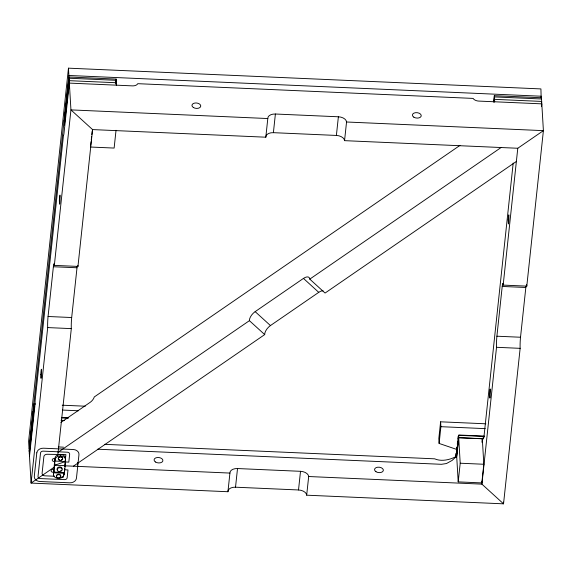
<?xml version="1.0" encoding="UTF-8"?>
<svg xmlns="http://www.w3.org/2000/svg" width="572" height="572" viewBox="0 0 572 572"><rect width="100%" height="100%" fill="white"/><g stroke="black" fill="none" stroke-linecap="round" stroke-linejoin="round"><path stroke-width="0.86" d="M64.879 466.731L65.315 460.002L65.251 465.694L64.021 474.503A5.291 4.161 -3.4 0 1 58.308 478.435A5.291 4.161 -3.4 0 1 53.482 474.038L54.905 458.301A5.291 4.161 -3.4 0 1 60.625 454.368A5.291 4.161 -3.4 0 1 65.444 458.765L65.408 461.532L54.705 465.236L53.482 474.038M65.158 464.164L65.251 465.694L54.705 465.236L54.905 458.301M68.468 68.168L28.6 441.355L29.036 448.662L68.897 75.475L68.468 68.168L540.919 88.917L541.162 97.998M33.104 412.977L29.122 450.2L31.081 483.083L227.935 491.727A7.908 4.841 6.1 0 1 235.521 487.201L298.512 489.968A7.908 4.841 6.1 0 1 306.678 495.188L503.532 503.832L520.148 348.341A7.908 0.636 -87.5 0 1 520.52 337.244L525.832 287.487A7.908 0.636 -87.5 0 1 526.018 286.043M65.015 114.228L68.99 77.005L116.116 79.079L116.474 85.171M29.201 451.422L33.176 414.199M65.086 115.458L69.062 78.235L116.188 80.302L115.816 83.784M29.344 453.861L33.319 416.638M33.298 416.309L34.098 408.816L33.812 403.946L35.586 404.025M29.487 456.292L34.806 406.535A5.927 0.479 -87.5 0 0 35.128 400.672L63.499 135.078A5.927 0.479 -87.5 0 0 64.035 132.861L69.355 83.104L132.346 85.871A5.927 3.625 6.1 0 0 137.351 84.27L137.723 83.676L473.144 98.413L473.595 99.035A5.927 3.625 6.1 0 0 478.814 101.087L541.806 103.854L541.527 106.521M54.497 466.974L31.081 483.083L47.691 327.584A7.908 0.636 -87.5 0 1 48.062 316.495L53.382 266.738A7.908 0.636 -87.5 0 1 54.333 265.387L70.942 109.895L68.99 77.005M57.729 455.784L71.314 328.621A7.908 0.636 -87.5 0 1 71.686 317.531L77.005 267.775A7.908 0.636 -87.5 0 1 77.184 266.33M90.698 145.252L91.077 141.699M91.27 139.925L91.649 136.372M91.835 134.592L92.221 131.038M54.333 265.387L77.956 266.423L92.571 129.587L70.942 109.895L267.803 118.54A7.908 4.841 6.1 0 1 275.389 114.014L338.381 116.781A7.908 4.841 6.1 0 1 346.546 122L543.4 130.645L526.791 286.136L503.167 285.099A7.908 0.636 -87.5 0 0 502.216 286.45L496.896 336.207A7.908 0.636 -87.5 0 0 496.525 347.297L481.903 484.134L503.532 503.832L503.431 502.102M63.921 473.051L63.485 477.127L61.876 477.055M65.365 459.495L65.894 454.604L47.24 454.275A3.11 2.452 -3.4 0 0 43.88 456.585L42.099 473.237A3.11 2.452 -3.4 0 0 44.938 475.825L54.597 476.247M64.7 468.447L64.514 472.551L53.975 472.093L53.882 470.556M115.837 81.689L116.116 79.079M116.137 84.513L116.33 82.74L69.212 80.666L64.414 125.061L64.121 120.184M77.549 464.957L77.828 462.34M116.03 130.302L114.128 148.069L90.512 147.033M227.935 491.727L229.93 473.073A7.908 4.841 6.1 0 1 237.516 468.547L300.507 471.314A7.908 4.841 6.1 0 1 308.673 476.526L481.903 484.134L481.753 481.545M92.571 129.587L265.808 137.201L267.803 118.54M235.521 487.201L237.516 468.547M265.808 137.201A7.908 4.841 6.1 0 1 273.395 132.675L275.389 114.014M298.512 489.968L300.507 471.314M493.672 101.78L494.322 95.688L541.448 97.755L543.4 130.645L517.782 148.262L344.551 140.655A7.908 4.841 6.1 0 0 336.386 135.442L338.381 116.781M306.678 495.188L308.673 476.526M344.551 140.655L346.546 122M485.857 423.802L440.612 421.814L438.817 438.574L439.11 443.443L457.357 449.642M439.11 443.443L440.898 426.683L440.612 421.814M455.669 457.557L456.134 453.203L456.349 456.871M455.927 457.042L456.206 454.433M456.835 448.555L457.021 446.811M457.3 444.201L457.579 441.591M457.857 438.981L458.136 436.364M493.836 102.138L494.401 96.918L541.52 98.985M456.377 456.585L458.651 435.321L484.434 436.45M494.258 102.009L494.544 99.349L541.663 101.423L541.377 104.075M458.687 437.651L456.692 456.313L458.208 481.881L481.831 482.918L483.826 464.257L482.303 438.688L458.687 437.651L460.203 463.22L458.208 481.881M458.737 436.729L458.923 435.006L484.548 436.129M456.806 456.363L458.651 435.321M481.924 442.242L482.318 438.595L483.983 437.108M513.198 163.041L484.148 434.942L483.662 437.945L482.968 439.189L482.318 438.595M503.167 285.099L517.782 148.262M460.002 145.374L94.237 396.989L93.965 397.812A5.927 2.903 -47.7 0 1 90.147 402.338L60.904 422.458M58.108 452.266L249.406 320.67A7.908 3.868 -47.7 0 1 255.155 311.64L303.453 278.414A7.908 3.868 -47.7 0 1 309.781 279.129L325.075 293.057L516.373 161.461M309.781 279.129L501.079 147.533M73.402 466.194L264.7 334.591A7.908 3.868 -47.7 0 1 270.449 325.568L318.747 292.342A7.908 3.868 -47.7 0 1 323.101 290.833M68.897 75.475L541.355 96.225M273.395 132.675L336.386 135.442M53.382 266.738L77.005 267.775M502.216 286.45L525.832 287.487M48.062 316.495L71.686 317.531M496.896 336.207L520.52 337.244M47.691 327.584L71.314 328.621M496.525 347.297L520.148 348.341M62.205 405.198L85.271 406.206M62.491 410.067L78.464 410.767M440.898 426.683L485.263 428.635M61.576 417.553L68.64 417.867M61.769 417.889L67.996 418.161M61.025 420.284L64.579 420.441M458.794 437.752L482.804 438.81M104.576 444.33L434.648 458.823C441.613 461.897 450.143 459.759 456.57 456.306L452.109 460.424L446.46 463.534L441.455 464.307L97.662 449.206M460.203 463.22L483.826 464.257M58.294 446.939L63.542 447.175M65.322 461.954L68.826 462.112L69.662 454.275A2.488 1.959 -3.4 0 0 67.396 452.209L43.215 451.144A2.488 1.959 -3.4 0 0 40.526 452.995L38.009 476.505A2.488 1.959 -3.4 0 0 40.283 478.571L64.464 479.629A2.488 1.959 -3.4 0 0 67.153 477.784L67.989 469.948L64.486 469.791M64.607 465.808L229.93 473.073M64.15 473.273L53.611 472.815L53.518 471.278M65.408 461.532L54.869 461.061L54.776 459.523M303.453 278.414L318.747 292.342M255.155 311.64L270.449 325.568M249.406 320.67L264.7 334.591M494.322 95.688L494.687 101.787M456.763 447.325L456.978 450.993M64.922 112.691L65.38 120.327M63.928 472.965L64.021 474.503M60.625 454.368L60.711 455.905A5.291 4.161 -3.4 0 1 65.537 460.296M54.619 463.699L54.705 465.236M33.012 411.44L33.462 419.076M53.453 473.587A5.291 4.161 -3.4 0 1 53.389 472.501M61.218 470.356A2.488 1.959 -3.4 0 1 60.668 470.642M57.357 469.776A2.488 1.959 -3.4 0 1 59.173 466.974A2.488 1.959 -3.4 0 1 62.091 469.004M58.48 459.123A2.181 1.716 -3.4 0 1 60.639 456.635A2.181 1.716 -3.4 0 1 62.234 459.295M61.855 459.631A2.181 1.716 -3.4 0 1 61.376 459.888M59.71 459.981A2.181 1.716 -3.4 0 1 58.787 459.495M54.998 459.838A5.291 4.161 -3.4 0 1 60.711 455.905M56.907 477.127A2.181 1.716 -3.4 0 1 57.021 474.81A2.181 1.716 -3.4 0 1 59.96 474.631A2.181 1.716 -3.4 0 1 60.353 476.919M59.974 477.262A2.181 1.716 -3.4 0 1 58.952 477.663M57.829 477.613A2.181 1.716 -3.4 0 1 57.322 477.42M52.796 472.229A1.866 1.473 -3.4 0 1 51.094 470.677A1.866 1.473 -3.4 0 1 53.11 469.29M53.947 461.454A1.866 1.473 -3.4 0 1 52.245 459.902A1.866 1.473 -3.4 0 1 54.261 458.515M526.555 284.534A7.908 0.636 -87.5 0 1 526.791 286.136M77.856 265.379A7.908 0.636 -87.5 0 1 77.956 266.423M40.755 374.36C41.141 389.074 42.178 357.479 40.755 374.36M59.359 200.2C59.745 214.922 60.782 183.326 59.359 200.2M489.589 394.072C489.968 408.787 491.012 377.198 489.589 394.072M508.193 219.92C508.572 234.634 509.616 203.039 508.193 219.92M36.801 452.831L34.291 476.34A6.228 4.898 -3.4 0 0 39.968 481.51L69.727 482.818A6.228 4.898 -3.4 0 0 76.455 478.192L78.965 454.683A6.228 4.898 -3.4 0 0 73.287 449.513L43.529 448.205A6.228 4.898 -3.4 0 0 36.801 452.831M59.231 460.174A2.181 1.716 -3.4 0 0 62.641 458.837A2.181 1.716 -3.4 0 0 59.552 457.2A2.181 1.716 -3.4 0 0 59.231 460.174M57.35 477.806A2.181 1.716 -3.4 0 0 60.761 476.462A2.181 1.716 -3.4 0 0 57.665 474.832A2.181 1.716 -3.4 0 0 57.35 477.806M58.237 471.299A2.488 1.959 -3.4 0 0 62.141 469.769A2.488 1.959 -3.4 0 0 58.601 467.91A2.488 1.959 -3.4 0 0 58.237 471.299M375.954 471.693A4.426 2.71 6.1 0 0 383.261 470.792A4.426 2.71 6.1 0 0 377.663 467.217A4.426 2.71 6.1 0 0 375.954 471.693M155.477 462.004A4.426 2.71 6.1 0 0 162.784 461.111A4.426 2.71 6.1 0 0 157.186 457.528A4.426 2.71 6.1 0 0 155.477 462.004M193.35 107.479A4.426 2.71 6.1 0 0 200.658 106.578A4.426 2.71 6.1 0 0 195.059 103.003A4.426 2.71 6.1 0 0 193.35 107.479M413.828 117.16A4.426 2.71 6.1 0 0 421.135 116.259A4.426 2.71 6.1 0 0 415.537 112.684A4.426 2.71 6.1 0 0 413.828 117.16"/></g></svg>
